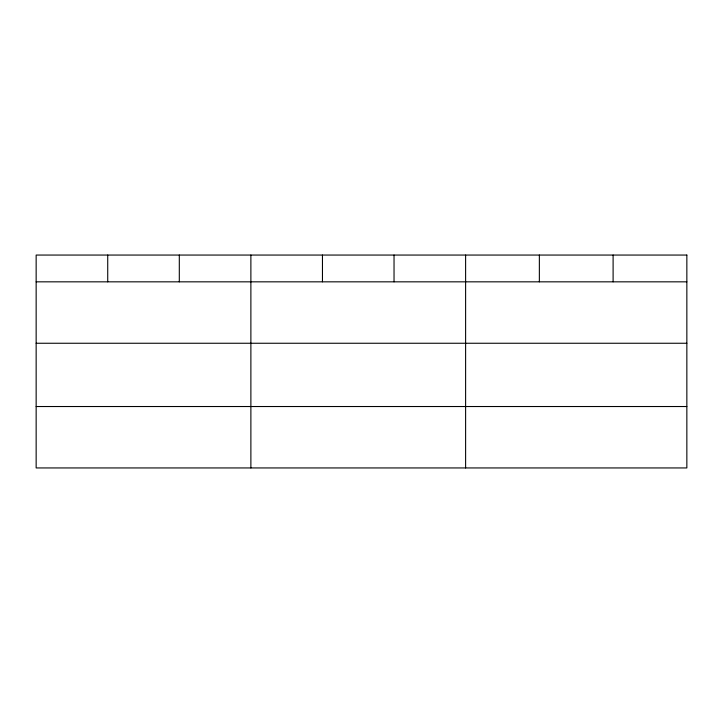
<?xml version="1.0" encoding="UTF-8"?>
<svg xmlns="http://www.w3.org/2000/svg" width="723" height="723" viewBox="0 0 723 723"><rect width="100%" height="100%" fill="white"/><g stroke="black" fill="none" stroke-linecap="round" stroke-linejoin="round"><path stroke-width="1.08" d="M36.15 281.834L686.85 281.834M36.15 343.253L686.85 343.253M36.15 406.525L686.85 406.525M613.104 255.056L613.104 281.834M539.358 255.056L539.358 281.834M465.612 255.056L465.612 467.944M394.035 255.056L394.035 281.834M322.458 255.056L322.458 281.834M250.881 255.056L250.881 467.944M179.304 255.056L179.304 281.834M107.727 255.056L107.727 281.834M686.85 255.056L36.15 255.056L36.15 467.944L686.85 467.944L686.85 255.056"/></g></svg>
